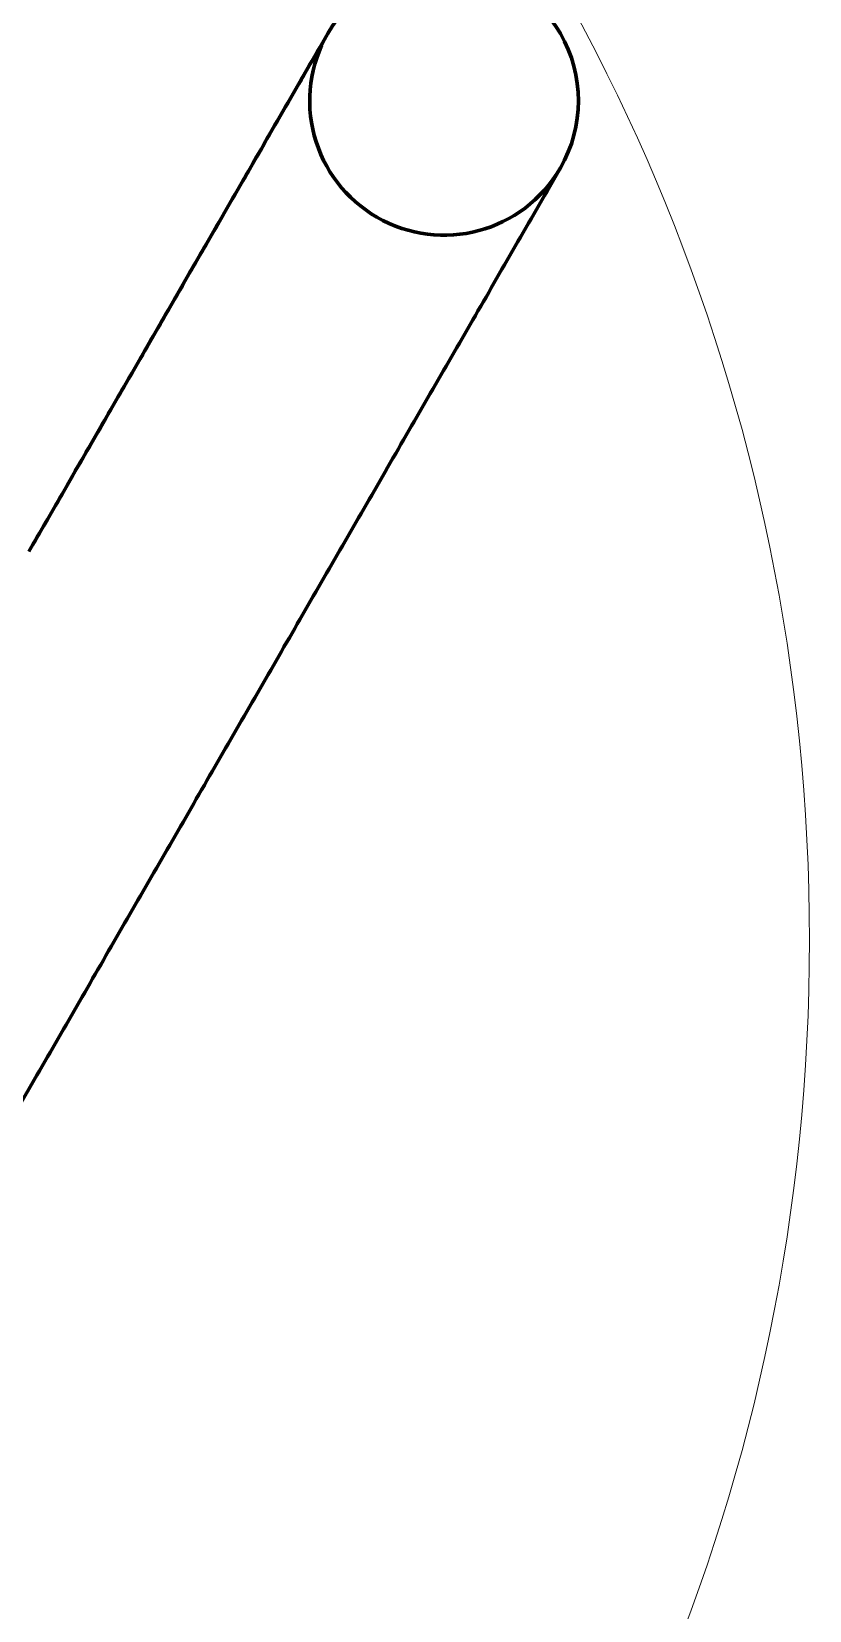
# Model space of a CAD drawing. Header units: millimetres. Extents: x 0 to 2382, y 0 to 420.
# Drawn here: x 300.01 to 307.37, y 330.47 to 345.38 of the extents above; entities that cross this region are included whole.
import ezdxf

# ---------------------------------------------------------------- set-up
doc = ezdxf.new("R2010")
doc.units = ezdxf.units.MM
doc.linetypes.add('IRAM-E-TRAZOS', pattern=[5, 4, -1])
for name, color, linetype, lineweight in [('01-VISIBLE', 7, 'CONTINUOUS', 70), ('02-OCULTA', 4, 'IRAM-E-TRAZOS', 35), ('08-FINA', 5, 'CONTINUOUS', 18)]:
    doc.layers.add(name, color=color, linetype=linetype, lineweight=lineweight)

msp = doc.modelspace()

# ---------------------------------------------------------------- linework, layer by layer
at = {"layer": '01-VISIBLE'}
msp.add_line((300.012, 335.435), (298.832, 333.391), dxfattribs=at)
for points in [[(299.988, 340.472), (300.013, 340.515), (300.038, 340.559), (300.063, 340.602), (300.088, 340.645), (300.113, 340.688), (300.138, 340.732), (300.163, 340.775), (300.188, 340.818), (300.213, 340.862), (300.238, 340.905), (300.263, 340.948), (300.288, 340.992), (300.313, 341.035), (300.338, 341.078), (300.363, 341.121), (300.388, 341.165), (300.413, 341.208), (300.438, 341.251), (300.463, 341.295), (300.488, 341.338), (300.513, 341.381), (300.538, 341.425), (300.563, 341.468), (300.588, 341.511), (300.613, 341.554), (300.638, 341.598), (300.663, 341.641), (300.688, 341.684), (300.713, 341.728), (300.738, 341.771), (300.763, 341.814), (300.788, 341.858), (300.813, 341.901), (300.838, 341.944), (300.863, 341.988), (300.888, 342.031), (300.913, 342.074), (300.938, 342.117), (300.963, 342.161), (300.988, 342.204), (301.013, 342.247), (301.038, 342.291), (301.063, 342.334), (301.088, 342.377), (301.113, 342.421), (301.138, 342.464), (301.163, 342.507), (301.188, 342.55), (301.213, 342.594), (301.238, 342.637), (301.263, 342.68), (301.288, 342.724), (301.313, 342.767), (301.338, 342.81), (301.363, 342.854), (301.388, 342.897), (301.413, 342.94), (301.438, 342.983), (301.463, 343.027), (301.488, 343.07), (301.513, 343.113), (301.538, 343.157), (301.563, 343.2), (301.588, 343.243), (301.613, 343.287), (301.638, 343.33), (301.663, 343.373), (301.688, 343.416), (301.713, 343.46), (301.738, 343.503), (301.763, 343.546), (301.788, 343.59), (301.813, 343.633), (301.838, 343.676), (301.863, 343.72), (301.888, 343.763), (301.913, 343.806), (301.938, 343.849), (301.963, 343.893), (301.988, 343.936), (302.013, 343.979), (302.038, 344.023), (302.063, 344.066), (302.088, 344.109), (302.113, 344.153), (302.138, 344.196), (302.163, 344.239), (302.188, 344.282), (302.213, 344.326), (302.238, 344.369), (302.263, 344.412), (302.288, 344.456), (302.313, 344.499), (302.338, 344.542), (302.363, 344.586), (302.388, 344.629), (302.413, 344.672), (302.438, 344.715), (302.463, 344.759), (302.488, 344.802), (302.513, 344.845), (302.538, 344.889), (302.563, 344.932), (302.588, 344.975), (302.613, 345.019), (302.638, 345.062), (302.663, 345.105), (302.688, 345.148), (302.713, 345.192), (302.738, 345.235), (302.763, 345.278), (302.788, 345.322), (302.813, 345.365)], [(299.999, 340.492), (300.024, 340.536), (300.05, 340.579), (300.075, 340.623), (300.1, 340.666), (300.125, 340.71), (300.15, 340.753), (300.175, 340.797), (300.2, 340.84), (300.225, 340.884), (300.251, 340.927), (300.276, 340.971), (300.301, 341.014), (300.326, 341.058), (300.351, 341.101), (300.376, 341.145), (300.401, 341.188), (300.426, 341.232), (300.451, 341.275), (300.477, 341.319), (300.502, 341.362), (300.527, 341.406), (300.552, 341.449), (300.577, 341.493), (300.602, 341.536), (300.627, 341.58), (300.652, 341.623), (300.678, 341.667), (300.703, 341.71), (300.728, 341.754), (300.753, 341.797), (300.778, 341.841), (300.803, 341.884), (300.828, 341.928), (300.853, 341.971), (300.878, 342.015), (300.904, 342.058), (300.929, 342.102), (300.954, 342.145), (300.979, 342.189), (301.004, 342.232), (301.029, 342.276), (301.054, 342.319), (301.079, 342.363), (301.105, 342.406), (301.13, 342.45), (301.155, 342.494), (301.18, 342.537), (301.205, 342.581), (301.23, 342.624), (301.255, 342.668), (301.28, 342.711), (301.306, 342.755), (301.331, 342.798), (301.356, 342.842), (301.381, 342.885), (301.406, 342.929), (301.431, 342.972), (301.456, 343.016), (301.481, 343.059), (301.506, 343.103), (301.532, 343.146), (301.557, 343.19), (301.582, 343.233), (301.607, 343.277), (301.632, 343.32), (301.657, 343.364), (301.682, 343.407), (301.707, 343.451), (301.733, 343.494), (301.758, 343.538), (301.783, 343.581), (301.808, 343.625), (301.833, 343.668), (301.858, 343.712), (301.883, 343.755), (301.908, 343.799), (301.933, 343.842), (301.959, 343.886), (301.984, 343.929), (302.009, 343.973), (302.034, 344.016), (302.059, 344.06), (302.084, 344.103), (302.109, 344.147), (302.134, 344.19), (302.16, 344.234), (302.185, 344.277), (302.21, 344.321), (302.235, 344.364), (302.26, 344.408), (302.285, 344.451), (302.31, 344.495), (302.335, 344.538), (302.361, 344.582), (302.386, 344.625), (302.411, 344.669), (302.436, 344.712), (302.461, 344.756), (302.486, 344.799), (302.511, 344.843), (302.536, 344.886), (302.561, 344.93), (302.587, 344.973), (302.612, 345.017), (302.637, 345.06), (302.662, 345.104), (302.687, 345.147), (302.712, 345.191), (302.737, 345.234), (302.762, 345.278), (302.788, 345.321), (302.813, 345.365)], [(300.012, 335.435), (300.037, 335.478), (300.063, 335.522), (300.088, 335.565), (300.113, 335.609), (300.138, 335.652), (300.163, 335.696), (300.188, 335.739), (300.213, 335.783), (300.238, 335.826), (300.264, 335.87), (300.289, 335.913), (300.314, 335.957), (300.339, 336), (300.364, 336.044), (300.389, 336.088), (300.414, 336.131), (300.439, 336.175), (300.465, 336.218), (300.49, 336.262), (300.515, 336.305), (300.54, 336.349), (300.565, 336.392), (300.59, 336.436), (300.615, 336.479), (300.64, 336.523), (300.666, 336.566), (300.691, 336.61), (300.716, 336.653), (300.741, 336.697), (300.766, 336.74), (300.791, 336.784), (300.816, 336.827), (300.841, 336.871), (300.867, 336.914), (300.892, 336.958), (300.917, 337.001), (300.942, 337.045), (300.967, 337.088), (300.992, 337.132), (301.017, 337.176), (301.043, 337.219), (301.068, 337.263), (301.093, 337.306), (301.118, 337.35), (301.143, 337.393), (301.168, 337.437), (301.193, 337.48), (301.218, 337.524), (301.244, 337.567), (301.269, 337.611), (301.294, 337.654), (301.319, 337.698), (301.344, 337.741), (301.369, 337.785), (301.394, 337.828), (301.419, 337.872), (301.445, 337.915), (301.47, 337.959), (301.495, 338.002), (301.52, 338.046), (301.545, 338.089), (301.57, 338.133), (301.595, 338.176), (301.62, 338.22), (301.646, 338.263), (301.671, 338.307), (301.696, 338.351), (301.721, 338.394), (301.746, 338.438), (301.771, 338.481), (301.796, 338.525), (301.821, 338.568), (301.847, 338.612), (301.872, 338.655), (301.897, 338.699), (301.922, 338.742), (301.947, 338.786), (301.972, 338.829), (301.997, 338.873), (302.022, 338.916), (302.048, 338.96), (302.073, 339.003), (302.098, 339.047), (302.123, 339.09), (302.148, 339.134), (302.173, 339.177), (302.198, 339.221), (302.223, 339.264), (302.249, 339.308), (302.274, 339.351), (302.299, 339.395), (302.324, 339.438), (302.349, 339.482), (302.374, 339.526), (302.399, 339.569), (302.424, 339.613), (302.45, 339.656), (302.475, 339.7), (302.5, 339.743), (302.525, 339.787), (302.55, 339.83), (302.575, 339.874), (302.6, 339.917), (302.625, 339.961), (302.651, 340.004), (302.676, 340.048), (302.701, 340.091), (302.726, 340.135), (302.751, 340.178), (302.776, 340.222), (302.801, 340.265), (302.826, 340.309), (302.852, 340.352), (302.877, 340.396), (302.902, 340.439), (302.927, 340.483), (302.952, 340.526), (302.977, 340.57), (303.002, 340.613), (303.027, 340.657), (303.053, 340.701), (303.078, 340.744), (303.103, 340.788), (303.128, 340.831), (303.153, 340.875), (303.178, 340.918), (303.203, 340.962), (303.228, 341.005), (303.254, 341.049), (303.279, 341.092), (303.304, 341.136), (303.329, 341.179), (303.354, 341.223), (303.379, 341.266), (303.404, 341.31), (303.429, 341.353), (303.455, 341.397), (303.48, 341.44), (303.505, 341.484), (303.53, 341.527), (303.555, 341.571), (303.58, 341.614), (303.605, 341.658), (303.63, 341.701), (303.656, 341.745), (303.681, 341.789), (303.706, 341.832), (303.731, 341.876), (303.756, 341.919), (303.781, 341.963), (303.806, 342.006), (303.831, 342.05), (303.857, 342.093), (303.882, 342.137), (303.907, 342.18), (303.932, 342.224), (303.957, 342.267), (303.982, 342.311), (304.007, 342.354), (304.032, 342.398), (304.058, 342.441), (304.083, 342.485), (304.108, 342.528), (304.133, 342.572), (304.158, 342.615), (304.183, 342.659), (304.208, 342.702), (304.233, 342.746), (304.259, 342.789), (304.284, 342.833), (304.309, 342.876), (304.334, 342.92), (304.359, 342.964), (304.384, 343.007), (304.409, 343.051), (304.434, 343.094), (304.46, 343.138), (304.485, 343.181), (304.51, 343.225), (304.535, 343.268), (304.56, 343.312), (304.585, 343.355), (304.61, 343.399), (304.635, 343.442), (304.661, 343.486), (304.686, 343.529), (304.711, 343.573), (304.736, 343.616), (304.761, 343.66), (304.786, 343.703), (304.811, 343.747), (304.836, 343.79), (304.862, 343.834), (304.887, 343.877), (304.912, 343.921), (304.937, 343.964), (304.962, 344.008), (304.987, 344.051), (305.012, 344.095)], [(305.012, 344.095), (305.012, 344.095), (305.012, 344.095), (305.012, 344.095), (305.012, 344.095), (305.012, 344.095), (305.012, 344.095)]]:
    msp.add_lwpolyline(points, dxfattribs=at)
for start, end in [(-30, 150), (150, -120), (150, 150.0019), (-120, -30), (-30.0019, -30)]:
    msp.add_arc((303.912, 344.73), 1.27, start, end, dxfattribs=at)
at = {"layer": '02-OCULTA'}
msp.add_lwpolyline([(300.012, 335.435), (300.037, 335.478), (300.063, 335.522), (300.088, 335.565), (300.113, 335.609), (300.138, 335.652), (300.163, 335.696), (300.188, 335.739), (300.213, 335.783), (300.238, 335.826), (300.264, 335.87), (300.289, 335.913), (300.314, 335.957), (300.339, 336), (300.364, 336.044), (300.389, 336.088), (300.414, 336.131), (300.439, 336.175), (300.465, 336.218), (300.49, 336.262), (300.515, 336.305), (300.54, 336.349), (300.565, 336.392), (300.59, 336.436), (300.615, 336.479), (300.64, 336.523), (300.666, 336.566), (300.691, 336.61), (300.716, 336.653), (300.741, 336.697), (300.766, 336.74), (300.791, 336.784), (300.816, 336.827), (300.841, 336.871), (300.867, 336.914), (300.892, 336.958), (300.917, 337.001), (300.942, 337.045), (300.967, 337.088), (300.992, 337.132), (301.017, 337.176), (301.043, 337.219), (301.068, 337.263), (301.093, 337.306), (301.118, 337.35), (301.143, 337.393), (301.168, 337.437), (301.193, 337.48), (301.218, 337.524), (301.244, 337.567), (301.269, 337.611), (301.294, 337.654), (301.319, 337.698), (301.344, 337.741), (301.369, 337.785), (301.394, 337.828), (301.419, 337.872), (301.445, 337.915), (301.47, 337.959), (301.495, 338.002), (301.52, 338.046), (301.545, 338.089), (301.57, 338.133), (301.595, 338.176), (301.62, 338.22), (301.646, 338.263), (301.671, 338.307), (301.696, 338.351), (301.721, 338.394), (301.746, 338.438), (301.771, 338.481), (301.796, 338.525), (301.821, 338.568), (301.847, 338.612), (301.872, 338.655), (301.897, 338.699), (301.922, 338.742), (301.947, 338.786), (301.972, 338.829), (301.997, 338.873), (302.022, 338.916), (302.048, 338.96), (302.073, 339.003), (302.098, 339.047), (302.123, 339.09), (302.148, 339.134), (302.173, 339.177), (302.198, 339.221), (302.223, 339.264), (302.249, 339.308), (302.274, 339.351), (302.299, 339.395), (302.324, 339.438), (302.349, 339.482), (302.374, 339.526), (302.399, 339.569), (302.424, 339.613), (302.45, 339.656), (302.475, 339.7), (302.5, 339.743), (302.525, 339.787), (302.55, 339.83), (302.575, 339.874), (302.6, 339.917), (302.625, 339.961), (302.651, 340.004), (302.676, 340.048), (302.701, 340.091), (302.726, 340.135), (302.751, 340.178), (302.776, 340.222), (302.801, 340.265), (302.826, 340.309), (302.852, 340.352), (302.877, 340.396), (302.902, 340.439), (302.927, 340.483), (302.952, 340.526), (302.977, 340.57), (303.002, 340.613), (303.027, 340.657), (303.053, 340.701), (303.078, 340.744), (303.103, 340.788), (303.128, 340.831), (303.153, 340.875), (303.178, 340.918), (303.203, 340.962), (303.228, 341.005), (303.254, 341.049), (303.279, 341.092), (303.304, 341.136), (303.329, 341.179), (303.354, 341.223), (303.379, 341.266), (303.404, 341.31), (303.429, 341.353), (303.455, 341.397), (303.48, 341.44), (303.505, 341.484), (303.53, 341.527), (303.555, 341.571), (303.58, 341.614), (303.605, 341.658), (303.63, 341.701), (303.656, 341.745), (303.681, 341.789), (303.706, 341.832), (303.731, 341.876), (303.756, 341.919), (303.781, 341.963), (303.806, 342.006), (303.831, 342.05), (303.857, 342.093), (303.882, 342.137), (303.907, 342.18), (303.932, 342.224), (303.957, 342.267), (303.982, 342.311), (304.007, 342.354), (304.032, 342.398), (304.058, 342.441), (304.083, 342.485), (304.108, 342.528), (304.133, 342.572), (304.158, 342.615), (304.183, 342.659), (304.208, 342.702), (304.233, 342.746), (304.259, 342.789), (304.284, 342.833), (304.309, 342.876), (304.334, 342.92), (304.359, 342.964), (304.384, 343.007), (304.409, 343.051), (304.434, 343.094), (304.46, 343.138), (304.485, 343.181), (304.51, 343.225), (304.535, 343.268), (304.56, 343.312), (304.585, 343.355), (304.61, 343.399), (304.635, 343.442), (304.661, 343.486), (304.686, 343.529), (304.711, 343.573), (304.736, 343.616), (304.761, 343.66), (304.786, 343.703), (304.811, 343.747), (304.836, 343.79), (304.862, 343.834), (304.887, 343.877), (304.912, 343.921), (304.937, 343.964), (304.962, 344.008), (304.987, 344.051), (305.012, 344.095)], dxfattribs=at)
for start, end in [(-30, 150), (150.0019, -120), (-120, -30.0019)]:
    msp.add_arc((303.912, 344.73), 1.27, start, end, dxfattribs=at)
at = {"layer": '08-FINA'}
msp.add_circle((288.95, 336.8), 18.417, dxfattribs=at)

doc.saveas('drawing.dxf')
